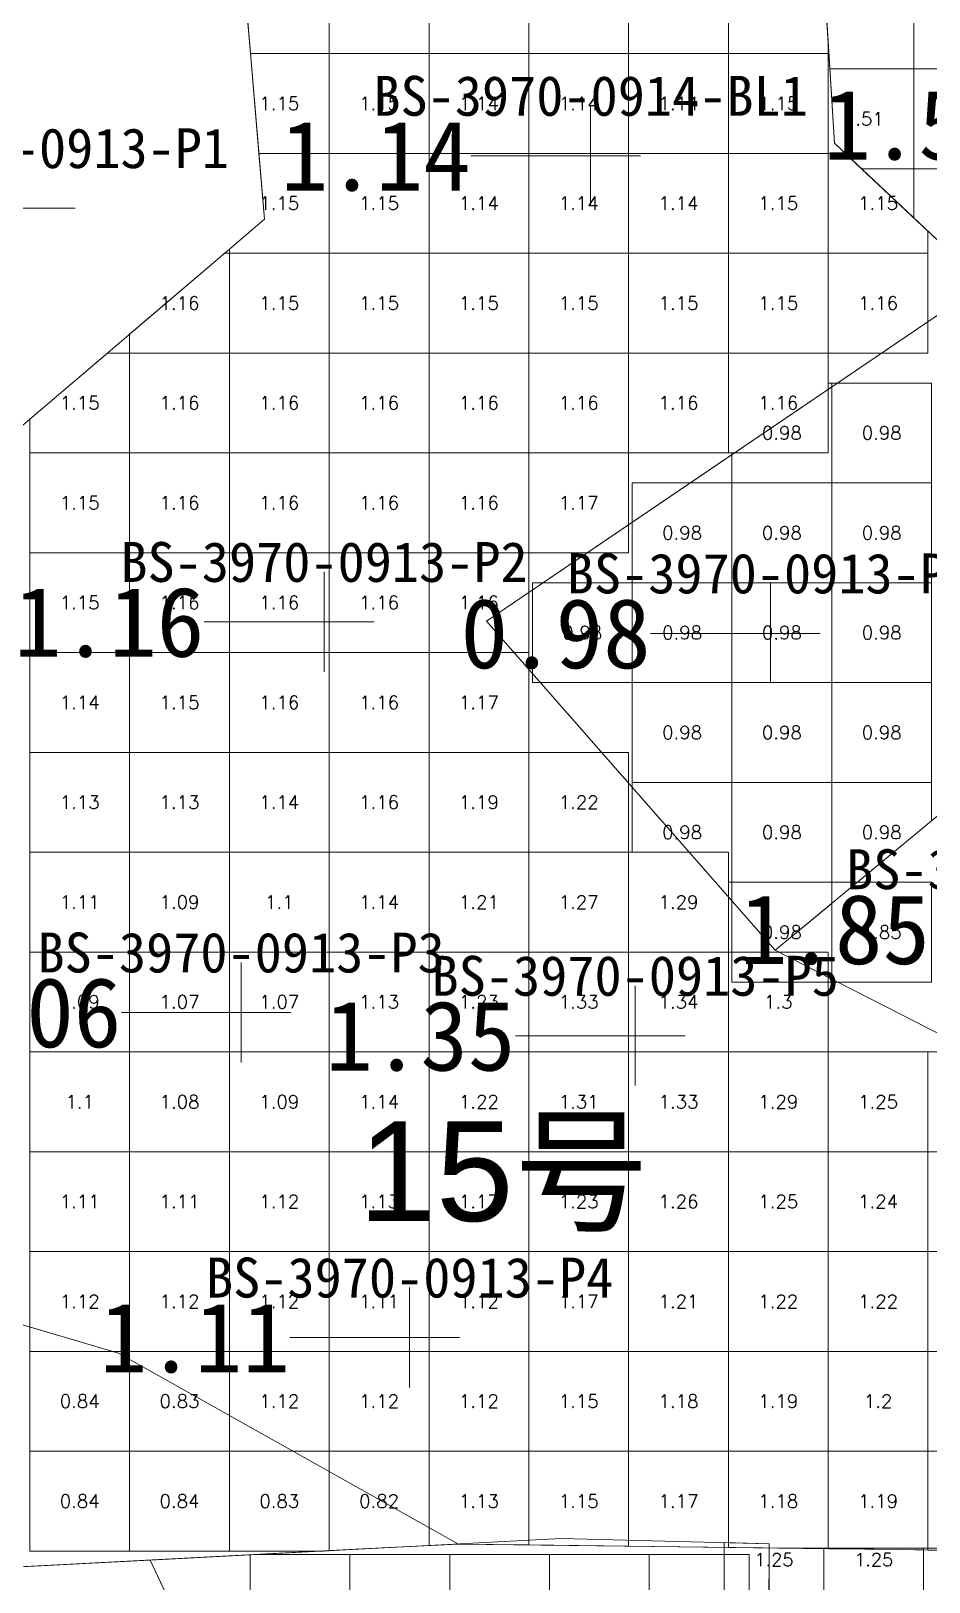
# Model space of a CAD drawing. Header units: inches. Extents: x 469759 to 470079, y 4349683 to 4349873.
# Drawn here: x 469923.95 to 469932.95, y 4349715.65 to 4349731.18 of the extents above; entities that cross this region are included whole.
import ezdxf
from ezdxf.enums import TextEntityAlignment as Align

# ---------------------------------------------------------------- set-up
doc = ezdxf.new("R2010")
doc.units = ezdxf.units.IN
doc.header["$MEASUREMENT"] = 0
for name, color, linetype, lineweight in [('0.500-1.000', 7, 'Continuous', 0), ('1.000-1.500', 7, 'Continuous', 0), ('1.500-3.000', 7, 'Continuous', 0), ('孔口文字', 7, 'Continuous', 0), ('点', 7, 'Continuous', 0), ('爆区方格网', 7, 'Continuous', 0), ('线条', 7, 'Continuous', 0), ('钻孔', 7, 'Continuous', 0)]:
    doc.layers.add(name, color=color, linetype=linetype, lineweight=lineweight)
doc.styles.add('3dmine_textStyle_1', font='txt.shx', dxfattribs={"height": 1, "bigfont": 'gbcbig.shx'})
doc.styles.add('3dmine_textStyle_2', font='arial.ttf', dxfattribs={"height": 1})
doc.styles.add('3dmine_textStyle_3', font='SimSun.ttf', dxfattribs={"height": 1})

msp = doc.modelspace()

# ---------------------------------------------------------------- hatches: boundary and pattern name
at = {"layer": '钻孔', "linetype": 'Continuous', "lineweight": 0, "true_color": 0x0000ff, "extrusion": (0, 1, 0)}
for points in [[(-469930.558, 3960.167), (-469929.558, 3960.167), (-469929.558, 3972.167), (-469930.558, 3972.167)], [(-469927.887, 3960.193), (-469926.887, 3960.193), (-469926.887, 3972.193), (-469927.887, 3972.193)], [(-469927.056, 3959.955), (-469926.056, 3959.955), (-469926.056, 3971.955), (-469927.056, 3971.955)], [(-469931.005, 3959.833), (-469930.005, 3959.833), (-469930.005, 3972.833), (-469931.005, 3972.833)], [(-469928.745, 3960.059), (-469927.745, 3960.059), (-469927.745, 3972.059), (-469928.745, 3972.059)]]:
    msp.add_hatch(color=5, dxfattribs=at).paths.add_polyline_path(points, flags=0)
at = {"layer": '钻孔', "linetype": 'Continuous', "lineweight": 0, "true_color": 0x808080, "extrusion": (0, 1, 0)}
msp.add_hatch(color=8, dxfattribs=at).paths.add_polyline_path([(-469924.895, 3960.156), (-469923.895, 3960.156), (-469923.895, 3972.156), (-469924.895, 3972.156)], flags=0)
at = {"layer": '钻孔', "linetype": 'Continuous', "lineweight": 0, "true_color": 0x00ffff, "extrusion": (0, 1, 0)}
msp.add_hatch(color=4, dxfattribs=at).paths.add_polyline_path([(-469932.36, 3960.304), (-469931.36, 3960.304), (-469931.36, 3972.304), (-469932.36, 3972.304)], flags=0)

# ---------------------------------------------------------------- linework, layer by layer
at = {"color": 4, "linetype": 'Continuous', "lineweight": 0, "true_color": 0x00ffff, "elevation": 3971.363}
msp.add_lwpolyline([(469931.346, 4349716.031), (469931.343, 4349713.184), (469929.274, 4349710.837), (469926.549, 4349712.881), (469925.145, 4349715.868), (469929.263, 4349716.082), (469931.346, 4349716.031)], dxfattribs=at)
at = {"color": 5, "linetype": 'Continuous', "lineweight": 0, "true_color": 0x0000ff}
for points in [[(469949.512, 4349715.803), (469943.724, 4349715.656), (469933.139, 4349715.987), (469931.346, 4349715.989), (469931.343, 4349713.184), (469936.711, 4349708.564), (469939.138, 4349704.071), (469936.371, 4349700.048), (469940.196, 4349696.923), (469943.125, 4349698.914), (469948.312, 4349700.172)], [(469915.764, 4349714.957), (469921.027, 4349715.653), (469925.145, 4349715.868), (469926.549, 4349712.881)]]:
    msp.add_lwpolyline(points, dxfattribs=at)
at = {"layer": '0.500-1.000', "color": 4, "linetype": 'Continuous', "lineweight": 0, "true_color": 0x00ffff}
for points in [[(469925.874, 4349738.479), (469922.963, 4349736.144), (469925.761, 4349733.349), (469925.965, 4349733.146), (469921.112, 4349729.369), (469922.115, 4349728.463), (469923.665, 4349727.062), (469923.534, 4349724.793), (469920.583, 4349723.287), (469919.533, 4349722.521), (469918.022, 4349721.419), (469920.703, 4349719.16), (469924.829, 4349717.94), (469928.233, 4349716.028), (469927.204, 4349715.975), (469921.027, 4349715.653), (469915.764, 4349714.957)], [(469934.995, 4349727.245), (469937.222, 4349726.504), (469934.476, 4349724.515), (469931.409, 4349721.977), (469928.515, 4349725.272), (469933.498, 4349728.652), (469934.995, 4349727.245)]]:
    msp.add_lwpolyline(points, dxfattribs=at)
at = {"layer": '1.000-1.500', "color": 5, "linetype": 'Continuous', "lineweight": 0, "true_color": 0x0000ff}
for points in [[(469949.512, 4349715.803), (469943.724, 4349715.656), (469941.95, 4349715.712), (469938.431, 4349715.822), (469933.569, 4349715.96), (469932.674, 4349715.972), (469928.233, 4349716.028), (469924.829, 4349717.94), (469923.957, 4349718.198), (469923.368, 4349718.372), (469923.307, 4349723.981), (469922.974, 4349724.507), (469923.534, 4349724.793), (469923.665, 4349727.062), (469925.873, 4349728.943), (469926.289, 4349729.298), (469925.965, 4349733.146), (469931.684, 4349735.18), (469932.001, 4349730.059)], [(469932.001, 4349730.059), (469933.498, 4349728.652), (469930.242, 4349726.444), (469928.515, 4349725.272), (469929.587, 4349724.051), (469929.587, 4349724.051), (469929.587, 4349724.051), (469929.587, 4349724.051), (469931.409, 4349721.977), (469934.22, 4349720.54), (469934.555, 4349720.475), (469938.87, 4349719.645), (469940.469, 4349720.981), (469940.899, 4349721.341), (469942.395, 4349722.782), (469945.018, 4349720.128), (469951.686, 4349718.372)]]:
    msp.add_lwpolyline(points, dxfattribs=at)
at = {"layer": '1.500-3.000', "color": 1, "linetype": 'Continuous', "lineweight": 0, "true_color": 0xff0000}
for points in [[(469935.078, 4349732.508), (469937.928, 4349731.628), (469936.323, 4349726.803), (469934.995, 4349727.245), (469932.001, 4349730.059), (469931.842, 4349732.619), (469935.078, 4349732.508)], [(469939.448, 4349725.763), (469942.395, 4349722.782), (469940.899, 4349721.341), (469938.87, 4349719.645), (469936.175, 4349720.164), (469934.22, 4349720.54), (469931.409, 4349721.977), (469934.476, 4349724.515), (469937.172, 4349726.468), (469937.222, 4349726.504), (469939.448, 4349725.763)]]:
    msp.add_lwpolyline(points, dxfattribs=at)
at = {"layer": '点', "color": 138, "linetype": 'Continuous', "lineweight": 0, "true_color": 0x004c4c}
for points, elevation in [([(469929.558, 4349729.434), (469929.558, 4349730.434)], 3972.167), ([(469930.058, 4349729.934), (469929.058, 4349729.934)], 3972.167), ([(469924.395, 4349729.41), (469923.395, 4349729.41)], 3972.156), ([(469926.887, 4349724.765), (469926.887, 4349725.765)], 3972.193), ([(469931.36, 4349724.65), (469931.36, 4349725.65)], 3972.304), ([(469927.387, 4349725.265), (469926.387, 4349725.265)], 3972.193), ([(469931.86, 4349725.15), (469930.86, 4349725.15)], 3972.304), ([(469926.056, 4349720.853), (469926.056, 4349721.853)], 3971.955), ([(469930.005, 4349720.62), (469930.005, 4349721.62)], 3972.833), ([(469926.556, 4349721.353), (469925.556, 4349721.353)], 3971.955), ([(469930.505, 4349721.12), (469929.505, 4349721.12)], 3972.833), ([(469927.745, 4349717.597), (469927.745, 4349718.597)], 3972.059), ([(469928.245, 4349718.097), (469927.245, 4349718.097)], 3972.059)]:
    msp.add_lwpolyline(points, dxfattribs=dict(at, elevation=elevation))
at = {"layer": '爆区方格网', "color": 5, "linetype": 'Continuous', "lineweight": 0, "true_color": 0x0000ff}
for points, elevation in [([(469926.939, 4349730.958), (469926.149, 4349730.958), (469926.065, 4349731.958), (469926.939, 4349731.958), (469926.939, 4349730.958)], 3972.167), ([(469927.939, 4349730.958), (469926.939, 4349730.958), (469926.939, 4349731.958), (469927.939, 4349731.958), (469927.939, 4349730.958)], 3972.167), ([(469928.939, 4349730.958), (469927.939, 4349730.958), (469927.939, 4349731.958), (469928.939, 4349731.958), (469928.939, 4349730.958)], 3972.167), ([(469929.939, 4349730.958), (469928.939, 4349730.958), (469928.939, 4349731.958), (469929.939, 4349731.958), (469929.939, 4349730.958)], 3972.167), ([(469930.939, 4349730.958), (469929.939, 4349730.958), (469929.939, 4349731.958), (469930.939, 4349731.958), (469930.939, 4349730.958)], 3972.167), ([(469931.939, 4349731.06), (469931.939, 4349730.958), (469930.939, 4349730.958), (469930.939, 4349731.958), (469931.883, 4349731.958), (469931.939, 4349731.06)], 3972.167), ([(469926.939, 4349729.958), (469926.233, 4349729.958), (469926.149, 4349730.958), (469926.939, 4349730.958), (469926.939, 4349729.958)], 3972.167), ([(469927.939, 4349729.958), (469926.939, 4349729.958), (469926.939, 4349730.958), (469927.939, 4349730.958), (469927.939, 4349729.958)], 3972.167), ([(469928.939, 4349729.958), (469927.939, 4349729.958), (469927.939, 4349730.958), (469928.939, 4349730.958), (469928.939, 4349729.958)], 3972.167), ([(469929.939, 4349729.958), (469928.939, 4349729.958), (469928.939, 4349730.958), (469929.939, 4349730.958), (469929.939, 4349729.958)], 3972.167), ([(469930.939, 4349729.958), (469929.939, 4349729.958), (469929.939, 4349730.958), (469930.939, 4349730.958), (469930.939, 4349729.958)], 3972.167), ([(469931.939, 4349729.958), (469930.939, 4349729.958), (469930.939, 4349730.958), (469931.939, 4349730.958), (469931.939, 4349729.958)], 3972.167), ([(469926.939, 4349728.958), (469925.939, 4349728.958), (469925.939, 4349728.999), (469926.289, 4349729.298), (469926.233, 4349729.958), (469926.939, 4349729.958), (469926.939, 4349728.958)], 3972.167), ([(469927.939, 4349728.958), (469926.939, 4349728.958), (469926.939, 4349729.958), (469927.939, 4349729.958), (469927.939, 4349728.958)], 3972.167), ([(469928.939, 4349728.958), (469927.939, 4349728.958), (469927.939, 4349729.958), (469928.939, 4349729.958), (469928.939, 4349728.958)], 3972.167), ([(469929.939, 4349728.958), (469928.939, 4349728.958), (469928.939, 4349729.958), (469929.939, 4349729.958), (469929.939, 4349728.958)], 3972.167), ([(469930.939, 4349728.958), (469929.939, 4349728.958), (469929.939, 4349729.958), (469930.939, 4349729.958), (469930.939, 4349728.958)], 3972.167), ([(469931.939, 4349728.958), (469930.939, 4349728.958), (469930.939, 4349729.958), (469931.939, 4349729.958), (469931.939, 4349728.958)], 3972.167), ([(469932.939, 4349729.177), (469932.939, 4349728.958), (469931.939, 4349728.958), (469931.939, 4349729.958), (469932.108, 4349729.958), (469932.939, 4349729.177)], 3972.167), ([(469925.939, 4349727.958), (469924.939, 4349727.958), (469924.939, 4349728.147), (469925.873, 4349728.943), (469925.89, 4349728.958), (469925.939, 4349728.958), (469925.939, 4349727.958)], 3972.167), ([(469926.939, 4349727.958), (469925.939, 4349727.958), (469925.939, 4349728.958), (469926.939, 4349728.958), (469926.939, 4349727.958)], 3972.167), ([(469927.939, 4349727.958), (469926.939, 4349727.958), (469926.939, 4349728.958), (469927.939, 4349728.958), (469927.939, 4349727.958)], 3972.167), ([(469928.939, 4349727.958), (469927.939, 4349727.958), (469927.939, 4349728.958), (469928.939, 4349728.958), (469928.939, 4349727.958)], 3972.167), ([(469929.939, 4349727.958), (469928.939, 4349727.958), (469928.939, 4349728.958), (469929.939, 4349728.958), (469929.939, 4349727.958)], 3972.167), ([(469930.939, 4349727.958), (469929.939, 4349727.958), (469929.939, 4349728.958), (469930.939, 4349728.958), (469930.939, 4349727.958)], 3972.167), ([(469931.939, 4349727.958), (469930.939, 4349727.958), (469930.939, 4349728.958), (469931.939, 4349728.958), (469931.939, 4349727.958)], 3972.167), ([(469932.939, 4349727.958), (469931.939, 4349727.958), (469931.939, 4349728.958), (469932.939, 4349728.958), (469932.939, 4349727.958)], 3972.167), ([(469924.939, 4349726.958), (469923.939, 4349726.958), (469923.939, 4349727.295), (469924.717, 4349727.958), (469924.939, 4349727.958), (469924.939, 4349726.958)], 3972.167), ([(469925.939, 4349726.958), (469924.939, 4349726.958), (469924.939, 4349727.958), (469925.939, 4349727.958), (469925.939, 4349726.958)], 3972.167), ([(469926.939, 4349726.958), (469925.939, 4349726.958), (469925.939, 4349727.958), (469926.939, 4349727.958), (469926.939, 4349726.958)], 3972.167), ([(469927.939, 4349726.958), (469926.939, 4349726.958), (469926.939, 4349727.958), (469927.939, 4349727.958), (469927.939, 4349726.958)], 3972.167), ([(469928.939, 4349726.958), (469927.939, 4349726.958), (469927.939, 4349727.958), (469928.939, 4349727.958), (469928.939, 4349726.958)], 3972.167), ([(469929.939, 4349726.958), (469928.939, 4349726.958), (469928.939, 4349727.958), (469929.939, 4349727.958), (469929.939, 4349726.958)], 3972.167), ([(469930.939, 4349726.958), (469929.939, 4349726.958), (469929.939, 4349727.958), (469930.939, 4349727.958), (469930.939, 4349726.958)], 3972.167), ([(469931.939, 4349726.958), (469930.939, 4349726.958), (469930.939, 4349727.958), (469931.939, 4349727.958), (469931.939, 4349726.958)], 3972.167), ([(469924.939, 4349725.958), (469923.939, 4349725.958), (469923.939, 4349726.958), (469924.939, 4349726.958), (469924.939, 4349725.958)], 3972.167), ([(469925.939, 4349725.958), (469924.939, 4349725.958), (469924.939, 4349726.958), (469925.939, 4349726.958), (469925.939, 4349725.958)], 3972.167), ([(469926.939, 4349725.958), (469925.939, 4349725.958), (469925.939, 4349726.958), (469926.939, 4349726.958), (469926.939, 4349725.958)], 3972.167), ([(469927.939, 4349725.958), (469926.939, 4349725.958), (469926.939, 4349726.958), (469927.939, 4349726.958), (469927.939, 4349725.958)], 3972.167), ([(469928.939, 4349725.958), (469927.939, 4349725.958), (469927.939, 4349726.958), (469928.939, 4349726.958), (469928.939, 4349725.958)], 3972.167), ([(469929.939, 4349725.958), (469928.939, 4349725.958), (469928.939, 4349726.958), (469929.939, 4349726.958), (469929.939, 4349725.958)], 3972.167), ([(469924.939, 4349724.958), (469923.939, 4349724.958), (469923.939, 4349725.958), (469924.939, 4349725.958), (469924.939, 4349724.958)], 3972.167), ([(469925.939, 4349724.958), (469924.939, 4349724.958), (469924.939, 4349725.958), (469925.939, 4349725.958), (469925.939, 4349724.958)], 3972.167), ([(469926.939, 4349724.958), (469925.939, 4349724.958), (469925.939, 4349725.958), (469926.939, 4349725.958), (469926.939, 4349724.958)], 3972.167), ([(469927.939, 4349724.958), (469926.939, 4349724.958), (469926.939, 4349725.958), (469927.939, 4349725.958), (469927.939, 4349724.958)], 3972.167), ([(469928.939, 4349724.958), (469927.939, 4349724.958), (469927.939, 4349725.958), (469928.939, 4349725.958), (469928.939, 4349724.958)], 3972.167), ([(469924.939, 4349723.958), (469923.939, 4349723.958), (469923.939, 4349724.958), (469924.939, 4349724.958), (469924.939, 4349723.958)], 3972.167), ([(469925.939, 4349723.958), (469924.939, 4349723.958), (469924.939, 4349724.958), (469925.939, 4349724.958), (469925.939, 4349723.958)], 3972.167), ([(469926.939, 4349723.958), (469925.939, 4349723.958), (469925.939, 4349724.958), (469926.939, 4349724.958), (469926.939, 4349723.958)], 3972.167), ([(469927.939, 4349723.958), (469926.939, 4349723.958), (469926.939, 4349724.958), (469927.939, 4349724.958), (469927.939, 4349723.958)], 3972.167), ([(469928.939, 4349723.958), (469927.939, 4349723.958), (469927.939, 4349724.958), (469928.939, 4349724.958), (469928.939, 4349723.958)], 3972.167), ([(469924.939, 4349722.958), (469923.939, 4349722.958), (469923.939, 4349723.958), (469924.939, 4349723.958), (469924.939, 4349722.958)], 3972.167), ([(469925.939, 4349722.958), (469924.939, 4349722.958), (469924.939, 4349723.958), (469925.939, 4349723.958), (469925.939, 4349722.958)], 3972.167), ([(469926.939, 4349722.958), (469925.939, 4349722.958), (469925.939, 4349723.958), (469926.939, 4349723.958), (469926.939, 4349722.958)], 3972.167), ([(469927.939, 4349722.958), (469926.939, 4349722.958), (469926.939, 4349723.958), (469927.939, 4349723.958), (469927.939, 4349722.958)], 3972.167), ([(469928.939, 4349722.958), (469927.939, 4349722.958), (469927.939, 4349723.958), (469928.939, 4349723.958), (469928.939, 4349722.958)], 3972.167), ([(469929.939, 4349722.958), (469928.939, 4349722.958), (469928.939, 4349723.958), (469929.939, 4349723.958), (469929.939, 4349722.958)], 3972.167), ([(469924.939, 4349721.958), (469923.939, 4349721.958), (469923.939, 4349722.958), (469924.939, 4349722.958), (469924.939, 4349721.958)], 3972.167), ([(469925.939, 4349721.958), (469924.939, 4349721.958), (469924.939, 4349722.958), (469925.939, 4349722.958), (469925.939, 4349721.958)], 3972.167), ([(469926.939, 4349721.958), (469925.939, 4349721.958), (469925.939, 4349722.958), (469926.939, 4349722.958), (469926.939, 4349721.958)], 3972.167), ([(469927.939, 4349721.958), (469926.939, 4349721.958), (469926.939, 4349722.958), (469927.939, 4349722.958), (469927.939, 4349721.958)], 3972.167), ([(469928.939, 4349721.958), (469927.939, 4349721.958), (469927.939, 4349722.958), (469928.939, 4349722.958), (469928.939, 4349721.958)], 3972.167), ([(469929.939, 4349721.958), (469928.939, 4349721.958), (469928.939, 4349722.958), (469929.939, 4349722.958), (469929.939, 4349721.958)], 3972.167), ([(469930.939, 4349721.958), (469929.939, 4349721.958), (469929.939, 4349722.958), (469930.939, 4349722.958), (469930.939, 4349721.958)], 3972.167), ([(469924.939, 4349720.958), (469923.939, 4349720.958), (469923.939, 4349721.958), (469924.939, 4349721.958), (469924.939, 4349720.958)], 3972.167), ([(469925.939, 4349720.958), (469924.939, 4349720.958), (469924.939, 4349721.958), (469925.939, 4349721.958), (469925.939, 4349720.958)], 3972.167), ([(469926.939, 4349720.958), (469925.939, 4349720.958), (469925.939, 4349721.958), (469926.939, 4349721.958), (469926.939, 4349720.958)], 3972.167), ([(469927.939, 4349720.958), (469926.939, 4349720.958), (469926.939, 4349721.958), (469927.939, 4349721.958), (469927.939, 4349720.958)], 3972.167), ([(469928.939, 4349720.958), (469927.939, 4349720.958), (469927.939, 4349721.958), (469928.939, 4349721.958), (469928.939, 4349720.958)], 3972.167), ([(469929.939, 4349720.958), (469928.939, 4349720.958), (469928.939, 4349721.958), (469929.939, 4349721.958), (469929.939, 4349720.958)], 3972.167), ([(469930.939, 4349720.958), (469929.939, 4349720.958), (469929.939, 4349721.958), (469930.939, 4349721.958), (469930.939, 4349720.958)], 3972.167), ([(469931.939, 4349720.958), (469930.939, 4349720.958), (469930.939, 4349721.958), (469931.939, 4349721.958), (469931.939, 4349720.958)], 3972.167), ([(469924.939, 4349719.958), (469923.939, 4349719.958), (469923.939, 4349720.958), (469924.939, 4349720.958), (469924.939, 4349719.958)], 3972.167), ([(469925.939, 4349719.958), (469924.939, 4349719.958), (469924.939, 4349720.958), (469925.939, 4349720.958), (469925.939, 4349719.958)], 3972.167), ([(469926.939, 4349719.958), (469925.939, 4349719.958), (469925.939, 4349720.958), (469926.939, 4349720.958), (469926.939, 4349719.958)], 3972.167), ([(469927.939, 4349719.958), (469926.939, 4349719.958), (469926.939, 4349720.958), (469927.939, 4349720.958), (469927.939, 4349719.958)], 3972.167), ([(469928.939, 4349719.958), (469927.939, 4349719.958), (469927.939, 4349720.958), (469928.939, 4349720.958), (469928.939, 4349719.958)], 3972.167), ([(469929.939, 4349719.958), (469928.939, 4349719.958), (469928.939, 4349720.958), (469929.939, 4349720.958), (469929.939, 4349719.958)], 3972.167), ([(469930.939, 4349719.958), (469929.939, 4349719.958), (469929.939, 4349720.958), (469930.939, 4349720.958), (469930.939, 4349719.958)], 3972.167), ([(469931.939, 4349719.958), (469930.939, 4349719.958), (469930.939, 4349720.958), (469931.939, 4349720.958), (469931.939, 4349719.958)], 3972.167), ([(469932.939, 4349719.958), (469931.939, 4349719.958), (469931.939, 4349720.958), (469932.939, 4349720.958), (469932.939, 4349719.958)], 3972.167), ([(469933.939, 4349719.958), (469932.939, 4349719.958), (469932.939, 4349720.958), (469933.939, 4349720.958), (469933.939, 4349719.958)], 3972.167), ([(469924.939, 4349718.958), (469923.939, 4349718.958), (469923.939, 4349719.958), (469924.939, 4349719.958), (469924.939, 4349718.958)], 3972.167), ([(469925.939, 4349718.958), (469924.939, 4349718.958), (469924.939, 4349719.958), (469925.939, 4349719.958), (469925.939, 4349718.958)], 3972.167), ([(469926.939, 4349718.958), (469925.939, 4349718.958), (469925.939, 4349719.958), (469926.939, 4349719.958), (469926.939, 4349718.958)], 3972.167), ([(469927.939, 4349718.958), (469926.939, 4349718.958), (469926.939, 4349719.958), (469927.939, 4349719.958), (469927.939, 4349718.958)], 3972.167), ([(469928.939, 4349718.958), (469927.939, 4349718.958), (469927.939, 4349719.958), (469928.939, 4349719.958), (469928.939, 4349718.958)], 3972.167), ([(469929.939, 4349718.958), (469928.939, 4349718.958), (469928.939, 4349719.958), (469929.939, 4349719.958), (469929.939, 4349718.958)], 3972.167), ([(469930.939, 4349718.958), (469929.939, 4349718.958), (469929.939, 4349719.958), (469930.939, 4349719.958), (469930.939, 4349718.958)], 3972.167), ([(469931.939, 4349718.958), (469930.939, 4349718.958), (469930.939, 4349719.958), (469931.939, 4349719.958), (469931.939, 4349718.958)], 3972.167), ([(469932.939, 4349718.958), (469931.939, 4349718.958), (469931.939, 4349719.958), (469932.939, 4349719.958), (469932.939, 4349718.958)], 3972.167), ([(469933.939, 4349718.958), (469932.939, 4349718.958), (469932.939, 4349719.958), (469933.939, 4349719.958), (469933.939, 4349718.958)], 3972.167), ([(469924.939, 4349717.958), (469923.939, 4349717.958), (469923.939, 4349718.958), (469924.939, 4349718.958), (469924.939, 4349717.958)], 3972.167), ([(469925.939, 4349717.958), (469924.939, 4349717.958), (469924.939, 4349718.958), (469925.939, 4349718.958), (469925.939, 4349717.958)], 3972.167), ([(469926.939, 4349717.958), (469925.939, 4349717.958), (469925.939, 4349718.958), (469926.939, 4349718.958), (469926.939, 4349717.958)], 3972.167), ([(469927.939, 4349717.958), (469926.939, 4349717.958), (469926.939, 4349718.958), (469927.939, 4349718.958), (469927.939, 4349717.958)], 3972.167), ([(469928.939, 4349717.958), (469927.939, 4349717.958), (469927.939, 4349718.958), (469928.939, 4349718.958), (469928.939, 4349717.958)], 3972.167), ([(469929.939, 4349717.958), (469928.939, 4349717.958), (469928.939, 4349718.958), (469929.939, 4349718.958), (469929.939, 4349717.958)], 3972.167), ([(469930.939, 4349717.958), (469929.939, 4349717.958), (469929.939, 4349718.958), (469930.939, 4349718.958), (469930.939, 4349717.958)], 3972.167), ([(469931.939, 4349717.958), (469930.939, 4349717.958), (469930.939, 4349718.958), (469931.939, 4349718.958), (469931.939, 4349717.958)], 3972.167), ([(469932.939, 4349717.958), (469931.939, 4349717.958), (469931.939, 4349718.958), (469932.939, 4349718.958), (469932.939, 4349717.958)], 3972.167), ([(469933.939, 4349717.958), (469932.939, 4349717.958), (469932.939, 4349718.958), (469933.939, 4349718.958), (469933.939, 4349717.958)], 3972.167), ([(469926.939, 4349716.958), (469925.939, 4349716.958), (469925.939, 4349717.958), (469926.939, 4349717.958), (469926.939, 4349716.958)], 3972.167), ([(469927.939, 4349716.958), (469926.939, 4349716.958), (469926.939, 4349717.958), (469927.939, 4349717.958), (469927.939, 4349716.958)], 3972.167), ([(469928.939, 4349716.958), (469927.939, 4349716.958), (469927.939, 4349717.958), (469928.939, 4349717.958), (469928.939, 4349716.958)], 3972.167), ([(469929.939, 4349716.958), (469928.939, 4349716.958), (469928.939, 4349717.958), (469929.939, 4349717.958), (469929.939, 4349716.958)], 3972.167), ([(469930.939, 4349716.958), (469929.939, 4349716.958), (469929.939, 4349717.958), (469930.939, 4349717.958), (469930.939, 4349716.958)], 3972.167), ([(469931.939, 4349716.958), (469930.939, 4349716.958), (469930.939, 4349717.958), (469931.939, 4349717.958), (469931.939, 4349716.958)], 3972.167), ([(469932.939, 4349716.958), (469931.939, 4349716.958), (469931.939, 4349717.958), (469932.939, 4349717.958), (469932.939, 4349716.958)], 3972.167), ([(469933.939, 4349716.958), (469932.939, 4349716.958), (469932.939, 4349717.958), (469933.939, 4349717.958), (469933.939, 4349716.958)], 3972.167), ([(469928.939, 4349716.019), (469928.233, 4349716.028), (469927.939, 4349716.013), (469927.939, 4349716.958), (469928.939, 4349716.958), (469928.939, 4349716.019)], 3972.167), ([(469929.939, 4349716.007), (469928.939, 4349716.019), (469928.939, 4349716.958), (469929.939, 4349716.958), (469929.939, 4349716.007)], 3972.167), ([(469930.939, 4349715.994), (469929.939, 4349716.007), (469929.939, 4349716.958), (469930.939, 4349716.958), (469930.939, 4349715.994)], 3972.167), ([(469931.939, 4349715.981), (469930.939, 4349715.994), (469930.939, 4349716.958), (469931.939, 4349716.958), (469931.939, 4349715.981)], 3972.167), ([(469932.939, 4349715.968), (469932.674, 4349715.972), (469931.939, 4349715.981), (469931.939, 4349716.958), (469932.939, 4349716.958), (469932.939, 4349715.968)], 3972.167), ([(469933.939, 4349715.958), (469933.646, 4349715.958), (469933.569, 4349715.96), (469932.939, 4349715.968), (469932.939, 4349716.958), (469933.939, 4349716.958), (469933.939, 4349715.958)], 3972.167), ([(469928.233, 4349716.028), (469928.233, 4349716.028), (469928.233, 4349716.028), (469928.233, 4349716.028)], 3972.167), ([(469931.346, 4349716.031), (469931.346, 4349715.989), (469931.346, 4349715.989), (469931.345, 4349715.372), (469930.895, 4349715.372), (469930.895, 4349716.042), (469931.346, 4349716.031)], 3971.284), ([(469931.895, 4349715.988), (469931.895, 4349715.372), (469931.345, 4349715.372), (469931.346, 4349715.989), (469931.895, 4349715.988)], 3971.284), ([(469932.895, 4349715.988), (469932.895, 4349715.372), (469931.895, 4349715.372), (469931.895, 4349715.988), (469932.895, 4349715.988)], 3971.284), ([(469933.139, 4349715.987), (469933.895, 4349715.964), (469933.895, 4349715.372), (469932.895, 4349715.372), (469932.895, 4349715.988), (469933.139, 4349715.987)], 3971.284)]:
    msp.add_lwpolyline(points, dxfattribs=dict(at, elevation=elevation))
at = {"layer": '爆区方格网', "color": 1, "linetype": 'Continuous', "lineweight": 0, "true_color": 0xff0000}
for points, elevation in [([(469932.796, 4349730.804), (469931.955, 4349730.804), (469931.892, 4349731.804), (469932.796, 4349731.804), (469932.796, 4349730.804)], 3971.457), ([(469933.796, 4349730.804), (469932.796, 4349730.804), (469932.796, 4349731.804), (469933.796, 4349731.804), (469933.796, 4349730.804)], 3971.457), ([(469932.796, 4349729.804), (469932.272, 4349729.804), (469932.001, 4349730.059), (469931.955, 4349730.804), (469932.796, 4349730.804), (469932.796, 4349729.804)], 3971.457), ([(469933.796, 4349729.804), (469932.796, 4349729.804), (469932.796, 4349730.804), (469933.796, 4349730.804), (469933.796, 4349729.804)], 3971.457), ([(469933.796, 4349728.804), (469933.336, 4349728.804), (469932.796, 4349729.312), (469932.796, 4349729.804), (469933.796, 4349729.804), (469933.796, 4349728.804)], 3971.457), ([(469932.975, 4349721.657), (469931.975, 4349721.657), (469931.975, 4349722.657), (469932.975, 4349722.657), (469932.975, 4349721.657)], 3972.878)]:
    msp.add_lwpolyline(points, dxfattribs=dict(at, elevation=elevation))
at = {"layer": '爆区方格网', "color": 4, "linetype": 'Continuous', "lineweight": 0, "true_color": 0x00ffff}
for points, elevation in [([(469931.975, 4349726.657), (469930.975, 4349726.657), (469930.975, 4349726.958), (469931.939, 4349726.958), (469931.939, 4349727.657), (469931.975, 4349727.657), (469931.975, 4349726.657)], 3972.304), ([(469932.975, 4349726.657), (469931.975, 4349726.657), (469931.975, 4349727.657), (469932.975, 4349727.657), (469932.975, 4349726.657)], 3972.304), ([(469930.975, 4349725.657), (469929.975, 4349725.657), (469929.975, 4349726.657), (469930.975, 4349726.657), (469930.975, 4349725.657)], 3972.304), ([(469931.975, 4349725.657), (469930.975, 4349725.657), (469930.975, 4349726.657), (469931.975, 4349726.657), (469931.975, 4349725.657)], 3972.304), ([(469932.975, 4349725.657), (469931.975, 4349725.657), (469931.975, 4349726.657), (469932.975, 4349726.657), (469932.975, 4349725.657)], 3972.304), ([(469929.975, 4349724.657), (469928.975, 4349724.657), (469928.975, 4349725.657), (469929.975, 4349725.657), (469929.975, 4349724.657)], 3972.304), ([(469930.975, 4349724.657), (469929.975, 4349724.657), (469929.975, 4349725.657), (469930.975, 4349725.657), (469930.975, 4349724.657)], 3972.304), ([(469931.975, 4349724.657), (469930.975, 4349724.657), (469930.975, 4349725.657), (469931.975, 4349725.657), (469931.975, 4349724.657)], 3972.304), ([(469932.975, 4349724.657), (469931.975, 4349724.657), (469931.975, 4349725.657), (469932.975, 4349725.657), (469932.975, 4349724.657)], 3972.304), ([(469930.975, 4349723.657), (469929.975, 4349723.657), (469929.975, 4349724.657), (469930.975, 4349724.657), (469930.975, 4349723.657)], 3972.304), ([(469931.975, 4349723.657), (469930.975, 4349723.657), (469930.975, 4349724.657), (469931.975, 4349724.657), (469931.975, 4349723.657)], 3972.304), ([(469932.975, 4349723.657), (469931.975, 4349723.657), (469931.975, 4349724.657), (469932.975, 4349724.657), (469932.975, 4349723.657)], 3972.304), ([(469930.975, 4349722.657), (469930.939, 4349722.657), (469930.939, 4349722.958), (469929.975, 4349722.958), (469929.975, 4349723.657), (469930.975, 4349723.657), (469930.975, 4349722.657)], 3972.304), ([(469931.975, 4349722.657), (469930.975, 4349722.657), (469930.975, 4349723.657), (469931.975, 4349723.657), (469931.975, 4349722.657)], 3972.304), ([(469932.975, 4349723.273), (469932.232, 4349722.657), (469931.975, 4349722.657), (469931.975, 4349723.657), (469932.975, 4349723.657), (469932.975, 4349723.273)], 3972.304), ([(469931.975, 4349722.445), (469931.409, 4349721.977), (469931.975, 4349721.687), (469931.975, 4349721.657), (469930.975, 4349721.657), (469930.975, 4349722.657), (469931.975, 4349722.657), (469931.975, 4349722.445)], 3972.304), ([(469924.939, 4349716.958), (469923.939, 4349716.958), (469923.939, 4349717.958), (469924.939, 4349717.958), (469924.939, 4349716.958)], 3972.002), ([(469925.939, 4349716.958), (469924.939, 4349716.958), (469924.939, 4349717.958), (469925.939, 4349717.958), (469925.939, 4349716.958)], 3972.002), ([(469924.939, 4349715.958), (469923.939, 4349715.958), (469923.939, 4349716.958), (469924.939, 4349716.958), (469924.939, 4349715.958)], 3972.002), ([(469925.939, 4349715.958), (469924.939, 4349715.958), (469924.939, 4349716.958), (469925.939, 4349716.958), (469925.939, 4349715.958)], 3972.002), ([(469926.939, 4349715.961), (469926.881, 4349715.958), (469925.939, 4349715.958), (469925.939, 4349716.958), (469926.939, 4349716.958), (469926.939, 4349715.961)], 3972.002), ([(469927.939, 4349716.013), (469927.204, 4349715.975), (469926.939, 4349715.961), (469926.939, 4349716.958), (469927.939, 4349716.958), (469927.939, 4349716.013)], 3972.002), ([(469926.146, 4349714.924), (469925.589, 4349714.924), (469925.539, 4349715.029), (469925.539, 4349715.029), (469925.312, 4349715.513), (469925.539, 4349715.029), (469925.539, 4349715.513), (469925.312, 4349715.513), (469925.146, 4349715.865), (469925.146, 4349715.868), (469926.146, 4349715.92), (469926.146, 4349714.924)], 3971.208), ([(469927.146, 4349714.924), (469926.146, 4349714.924), (469926.146, 4349715.92), (469926.225, 4349715.924), (469927.146, 4349715.924), (469927.146, 4349714.924)], 3971.208), ([(469928.146, 4349714.924), (469927.146, 4349714.924), (469927.146, 4349715.924), (469928.146, 4349715.924), (469928.146, 4349714.924)], 3971.208), ([(469929.146, 4349714.924), (469928.146, 4349714.924), (469928.146, 4349715.924), (469929.146, 4349715.924), (469929.146, 4349714.924)], 3971.208), ([(469930.146, 4349714.924), (469929.146, 4349714.924), (469929.146, 4349715.924), (469930.146, 4349715.924), (469930.146, 4349714.924)], 3971.208), ([(469931.146, 4349714.924), (469930.146, 4349714.924), (469930.146, 4349715.924), (469931.146, 4349715.924), (469931.146, 4349714.924)], 3971.208)]:
    msp.add_lwpolyline(points, dxfattribs=dict(at, elevation=elevation))
at = {"layer": '线条', "color": 138, "linetype": 'Continuous', "lineweight": 0, "true_color": 0x004c4c}
for points, elevation in [([(469929.558, 4349729.934), (469929.558, 4349729.934), (469929.558, 4349729.934)], 3972.167), ([(469926.887, 4349725.265), (469926.887, 4349725.265), (469926.887, 4349725.265)], 3972.193), ([(469931.36, 4349725.15), (469931.36, 4349725.15), (469931.36, 4349725.15)], 3972.304), ([(469926.056, 4349721.353), (469926.056, 4349721.353), (469926.056, 4349721.353)], 3971.955), ([(469930.005, 4349721.12), (469930.005, 4349721.12), (469930.005, 4349721.12)], 3972.833), ([(469927.745, 4349718.097), (469927.745, 4349718.097), (469927.745, 4349718.097)], 3972.059)]:
    msp.add_lwpolyline(points, dxfattribs=dict(at, elevation=elevation))
at = {"layer": '钻孔', "color": 5, "linetype": 'Continuous', "lineweight": 0, "true_color": 0x0000ff}
for points, elevation in [([(469929.558, 4349729.934), (469928.358, 4349729.934)], 3972.167), ([(469929.558, 4349729.934), (469928.358, 4349729.934)], 3960.167), ([(469926.887, 4349725.265), (469925.687, 4349725.265)], 3972.193), ([(469926.887, 4349725.265), (469925.687, 4349725.265)], 3960.193), ([(469926.056, 4349721.353), (469924.856, 4349721.353)], 3971.955), ([(469926.056, 4349721.353), (469924.856, 4349721.353)], 3959.955), ([(469930.005, 4349721.12), (469928.805, 4349721.12)], 3972.833), ([(469930.005, 4349721.12), (469928.805, 4349721.12)], 3959.833), ([(469927.745, 4349718.097), (469926.545, 4349718.097)], 3972.059), ([(469927.745, 4349718.097), (469926.545, 4349718.097)], 3960.059)]:
    msp.add_lwpolyline(points, dxfattribs=dict(at, elevation=elevation))
at = {"layer": '钻孔', "color": 4, "linetype": 'Continuous', "lineweight": 0, "true_color": 0x00ffff}
for elevation in [3972.304, 3960.304]:
    msp.add_lwpolyline([(469931.36, 4349725.15), (469930.16, 4349725.15)], dxfattribs=dict(at, elevation=elevation))

# ---------------------------------------------------------------- texts
at = {"color": 5, "linetype": 'Continuous', "lineweight": 0, "true_color": 0x0000ff, "style": '3dmine_textStyle_1'}
for s, height, p in [('1.15', 0.1333, (469926.439, 4349730.458, 3972.167)), ('1.15', 0.1333, (469927.439, 4349730.458, 3972.167)), ('1.14', 0.1333, (469928.439, 4349730.458, 3972.167)), ('1.14', 0.1333, (469929.439, 4349730.458, 3972.167)), ('1.14', 0.1333, (469930.439, 4349730.458, 3972.167)), ('1.15', 0.1333, (469931.439, 4349730.458, 3972.167)), ('1.15', 0.1333, (469926.439, 4349729.458, 3972.167)), ('1.15', 0.1333, (469927.439, 4349729.458, 3972.167)), ('1.14', 0.1333, (469928.439, 4349729.458, 3972.167)), ('1.14', 0.1333, (469929.439, 4349729.458, 3972.167)), ('1.14', 0.1333, (469930.439, 4349729.458, 3972.167)), ('1.15', 0.1333, (469931.439, 4349729.458, 3972.167)), ('1.15', 0.1333, (469932.439, 4349729.458, 3972.167)), ('1.16', 0.1333, (469925.439, 4349728.458, 3972.167)), ('1.15', 0.1333, (469926.439, 4349728.458, 3972.167)), ('1.15', 0.1333, (469927.439, 4349728.458, 3972.167)), ('1.15', 0.1333, (469928.439, 4349728.458, 3972.167)), ('1.15', 0.1333, (469929.439, 4349728.458, 3972.167)), ('1.15', 0.1333, (469930.439, 4349728.458, 3972.167)), ('1.15', 0.1333, (469931.439, 4349728.458, 3972.167)), ('1.16', 0.1333, (469932.439, 4349728.458, 3972.167)), ('1.15', 0.1333, (469924.439, 4349727.458, 3972.167)), ('1.16', 0.1333, (469925.439, 4349727.458, 3972.167)), ('1.16', 0.1333, (469926.439, 4349727.458, 3972.167)), ('1.16', 0.1333, (469927.439, 4349727.458, 3972.167)), ('1.16', 0.1333, (469928.439, 4349727.458, 3972.167)), ('1.16', 0.1333, (469929.439, 4349727.458, 3972.167)), ('1.16', 0.1333, (469930.439, 4349727.458, 3972.167)), ('1.16', 0.1333, (469931.439, 4349727.458, 3972.167)), ('1.15', 0.1333, (469924.439, 4349726.458, 3972.167)), ('1.16', 0.1333, (469925.439, 4349726.458, 3972.167)), ('1.16', 0.1333, (469926.439, 4349726.458, 3972.167)), ('1.16', 0.1333, (469927.439, 4349726.458, 3972.167)), ('1.16', 0.1333, (469928.439, 4349726.458, 3972.167)), ('1.17', 0.1333, (469929.439, 4349726.458, 3972.167)), ('1.15', 0.1333, (469924.439, 4349725.458, 3972.167)), ('1.16', 0.1333, (469925.439, 4349725.458, 3972.167)), ('1.16', 0.1333, (469926.439, 4349725.458, 3972.167)), ('1.16', 0.1333, (469927.439, 4349725.458, 3972.167)), ('1.16', 0.1333, (469928.439, 4349725.458, 3972.167)), ('1.14', 0.1333, (469924.439, 4349724.458, 3972.167)), ('1.15', 0.1333, (469925.439, 4349724.458, 3972.167)), ('1.16', 0.1333, (469926.439, 4349724.458, 3972.167)), ('1.16', 0.1333, (469927.439, 4349724.458, 3972.167)), ('1.17', 0.1333, (469928.439, 4349724.458, 3972.167)), ('1.13', 0.1333, (469924.439, 4349723.458, 3972.167)), ('1.13', 0.1333, (469925.439, 4349723.458, 3972.167)), ('1.14', 0.1333, (469926.439, 4349723.458, 3972.167)), ('1.16', 0.1333, (469927.439, 4349723.458, 3972.167)), ('1.19', 0.1333, (469928.439, 4349723.458, 3972.167)), ('1.22', 0.1333, (469929.439, 4349723.458, 3972.167)), ('1.11', 0.1333, (469924.439, 4349722.458, 3972.167)), ('1.09', 0.1333, (469925.439, 4349722.458, 3972.167)), ('1.1', 0.1333, (469926.439, 4349722.458, 3972.167)), ('1.14', 0.1333, (469927.439, 4349722.458, 3972.167)), ('1.21', 0.1333, (469928.439, 4349722.458, 3972.167)), ('1.27', 0.1333, (469929.439, 4349722.458, 3972.167)), ('1.29', 0.1333, (469930.439, 4349722.458, 3972.167)), ('1.09', 0.1333, (469924.439, 4349721.458, 3972.167)), ('1.07', 0.1333, (469925.439, 4349721.458, 3972.167)), ('1.07', 0.1333, (469926.439, 4349721.458, 3972.167)), ('1.13', 0.1333, (469927.439, 4349721.458, 3972.167)), ('1.23', 0.1333, (469928.439, 4349721.458, 3972.167)), ('1.33', 0.1333, (469929.439, 4349721.458, 3972.167)), ('1.34', 0.1333, (469930.439, 4349721.458, 3972.167)), ('1.3', 0.1333, (469931.439, 4349721.458, 3972.167)), ('1.1', 0.1333, (469924.439, 4349720.458, 3972.167)), ('1.08', 0.1333, (469925.439, 4349720.458, 3972.167)), ('1.09', 0.1333, (469926.439, 4349720.458, 3972.167)), ('1.14', 0.1333, (469927.439, 4349720.458, 3972.167)), ('1.22', 0.1333, (469928.439, 4349720.458, 3972.167)), ('1.31', 0.1333, (469929.439, 4349720.458, 3972.167)), ('1.33', 0.1333, (469930.439, 4349720.458, 3972.167)), ('1.29', 0.1333, (469931.439, 4349720.458, 3972.167)), ('1.25', 0.1333, (469932.439, 4349720.458, 3972.167)), ('1.11', 0.1333, (469924.439, 4349719.458, 3972.167)), ('1.11', 0.1333, (469925.439, 4349719.458, 3972.167)), ('1.12', 0.1333, (469926.439, 4349719.458, 3972.167)), ('1.13', 0.1333, (469927.439, 4349719.458, 3972.167)), ('1.17', 0.1333, (469928.439, 4349719.458, 3972.167)), ('1.23', 0.1333, (469929.439, 4349719.458, 3972.167)), ('1.26', 0.1333, (469930.439, 4349719.458, 3972.167)), ('1.25', 0.1333, (469931.439, 4349719.458, 3972.167)), ('1.24', 0.1333, (469932.439, 4349719.458, 3972.167)), ('1.12', 0.1333, (469924.439, 4349718.458, 3972.167)), ('1.12', 0.1333, (469925.439, 4349718.458, 3972.167)), ('1.12', 0.1333, (469926.439, 4349718.458, 3972.167)), ('1.11', 0.1333, (469927.439, 4349718.458, 3972.167)), ('1.12', 0.1333, (469928.439, 4349718.458, 3972.167)), ('1.17', 0.1333, (469929.439, 4349718.458, 3972.167)), ('1.21', 0.1333, (469930.439, 4349718.458, 3972.167)), ('1.22', 0.1333, (469931.439, 4349718.458, 3972.167)), ('1.22', 0.1333, (469932.439, 4349718.458, 3972.167)), ('1.12', 0.1333, (469926.439, 4349717.458, 3972.167)), ('1.12', 0.1333, (469927.439, 4349717.458, 3972.167)), ('1.12', 0.1333, (469928.439, 4349717.458, 3972.167)), ('1.15', 0.1333, (469929.439, 4349717.458, 3972.167)), ('1.18', 0.1333, (469930.439, 4349717.458, 3972.167)), ('1.19', 0.1333, (469931.439, 4349717.458, 3972.167)), ('1.2', 0.1333, (469932.439, 4349717.458, 3972.167)), ('1.13', 0.1333, (469928.439, 4349716.458, 3972.167)), ('1.15', 0.1333, (469929.439, 4349716.458, 3972.167)), ('1.17', 0.1333, (469930.439, 4349716.458, 3972.167)), ('1.18', 0.1333, (469931.439, 4349716.458, 3972.167)), ('1.19', 0.1333, (469932.439, 4349716.458, 3972.167)), ('1.25', 0.13, (469931.395, 4349715.872, 3971.284)), ('1.25', 0.13, (469932.395, 4349715.872, 3971.284))]:
    msp.add_text(s, height=height, dxfattribs=at).set_placement(p, align=Align.MIDDLE_CENTER)
at = {"color": 1, "linetype": 'Continuous', "lineweight": 0, "true_color": 0xff0000, "style": '3dmine_textStyle_1'}
for s, p in [('1.51', (469932.296, 4349730.304, 3971.457)), ('1.85', (469932.475, 4349722.157, 3972.878))]:
    msp.add_text(s, height=0.1333, dxfattribs=at).set_placement(p, align=Align.MIDDLE_CENTER)
at = {"color": 4, "linetype": 'Continuous', "lineweight": 0, "true_color": 0x00ffff, "style": '3dmine_textStyle_1'}
for s, p in [('0.98', (469931.475, 4349727.157, 3972.304)), ('0.98', (469932.475, 4349727.157, 3972.304)), ('0.98', (469930.475, 4349726.157, 3972.304)), ('0.98', (469931.475, 4349726.157, 3972.304)), ('0.98', (469932.475, 4349726.157, 3972.304)), ('0.98', (469929.475, 4349725.157, 3972.304)), ('0.98', (469930.475, 4349725.157, 3972.304)), ('0.98', (469931.475, 4349725.157, 3972.304)), ('0.98', (469932.475, 4349725.157, 3972.304)), ('0.98', (469930.475, 4349724.157, 3972.304)), ('0.98', (469931.475, 4349724.157, 3972.304)), ('0.98', (469932.475, 4349724.157, 3972.304)), ('0.98', (469930.475, 4349723.157, 3972.304)), ('0.98', (469931.475, 4349723.157, 3972.304)), ('0.98', (469932.475, 4349723.157, 3972.304)), ('0.98', (469931.475, 4349722.157, 3972.304)), ('0.84', (469924.439, 4349717.458, 3972.002)), ('0.83', (469925.439, 4349717.458, 3972.002)), ('0.84', (469924.439, 4349716.458, 3972.002)), ('0.84', (469925.439, 4349716.458, 3972.002)), ('0.83', (469926.439, 4349716.458, 3972.002)), ('0.82', (469927.439, 4349716.458, 3972.002))]:
    msp.add_text(s, height=0.1333, dxfattribs=at).set_placement(p, align=Align.MIDDLE_CENTER)
at = {"color": 7, "linetype": 'Continuous', "lineweight": 0, "style": '3dmine_textStyle_2'}
msp.add_text('15号', height=1, dxfattribs=at).set_placement((469927.232, 4349719.263, 1985.963))
at = {"layer": '孔口文字', "color": 138, "linetype": 'Continuous', "lineweight": 0, "true_color": 0x004c4c, "style": '3dmine_textStyle_3'}
for s, p in [('BS-3970-0914-BL1', (469929.558, 4349730.334, 3972.167)), ('BS-3970-0913-P1', (469923.895, 4349729.81, 3972.156)), ('BS-3970-0913-P2', (469926.887, 4349725.665, 3972.193)), ('BS-3970-0913-P6', (469931.36, 4349725.55, 3972.304)), ('BS-3970-0913-P7', (469934.159, 4349722.587, 3972.615)), ('BS-3970-0913-P3', (469926.056, 4349721.753, 3971.955)), ('BS-3970-0913-P5', (469930.005, 4349721.52, 3972.833)), ('BS-3970-0913-P4', (469927.745, 4349718.497, 3972.059))]:
    msp.add_text(s, height=0.4, dxfattribs=at).set_placement(p, align=Align.CENTER)
at = {"layer": '钻孔', "color": 1, "linetype": 'Continuous', "lineweight": 0, "true_color": 0xff0000, "style": '3dmine_textStyle_3'}
for s, p in [('1.51', (469933.795, 4349730.245, 3971.457)), ('1.85', (469932.959, 4349722.187, 3972.615))]:
    msp.add_text(s, height=0.7, dxfattribs=at).set_placement(p, align=Align.MIDDLE_RIGHT)
at = {"layer": '钻孔', "color": 5, "linetype": 'Continuous', "lineweight": 0, "true_color": 0x0000ff, "style": '3dmine_textStyle_3'}
for s, p in [('1.14', (469928.358, 4349729.934, 3972.167)), ('1.16', (469925.687, 4349725.265, 3972.193)), ('1.06', (469924.856, 4349721.353, 3971.955)), ('1.35', (469928.805, 4349721.12, 3972.833)), ('1.11', (469926.545, 4349718.097, 3972.059))]:
    msp.add_text(s, height=0.7, dxfattribs=at).set_placement(p, align=Align.MIDDLE_RIGHT)
at = {"layer": '钻孔', "color": 4, "linetype": 'Continuous', "lineweight": 0, "true_color": 0x00ffff, "style": '3dmine_textStyle_3'}
msp.add_text('0.98', height=0.7, dxfattribs=at).set_placement((469930.16, 4349725.15, 3972.304), align=Align.MIDDLE_RIGHT)

doc.saveas('drawing.dxf')
